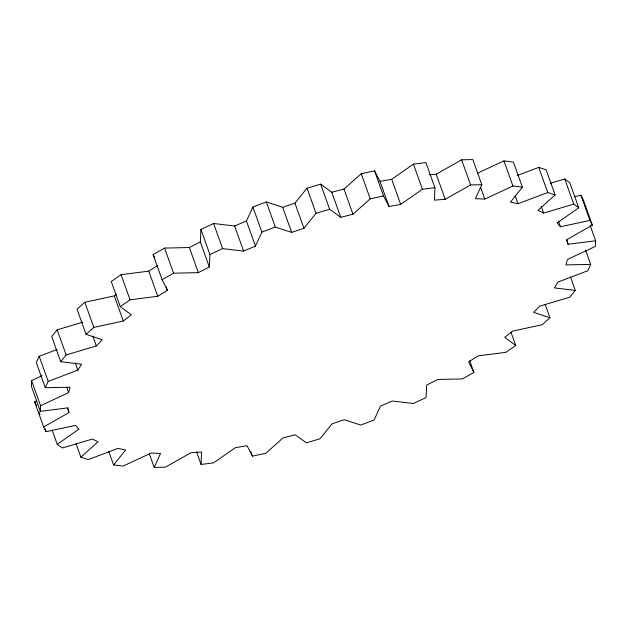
<?xml version="1.0" encoding="UTF-8"?>
<svg xmlns="http://www.w3.org/2000/svg" width="627" height="627" viewBox="0 0 627 627"><rect width="100%" height="100%" fill="white"/><g stroke="black" fill="none" stroke-linecap="round" stroke-linejoin="round"><path stroke-width="0.94" d="M469.725 360.76L473.902 372.422L462.436 378.92L437.615 379.476L426.673 385.088L426.078 397.581L413.397 403.482L392.392 401.029L380.573 405.998L374.107 419.996L360.697 425.067L344.317 419.706L332.067 423.844L319.974 438.798L306.352 442.85L295.231 434.785L283.02 437.92L265.77 453.274L252.454 456.142L247.014 445.687L235.321 447.702L213.572 462.859L201.079 464.442L201.533 451.989L190.796 452.812L165.387 467.186L154.187 467.421L149.375 453.964M157.596 265.597L148.764 271.138L121.074 274.681L111.269 281.523L120.266 306.642L130.071 299.792L157.761 296.257L167.393 290.207L162.095 279.697L173.554 273.2L198.383 272.643L209.316 267.024L200.326 241.912L200.922 229.419L213.603 223.518L234.608 225.971L246.427 221.002L252.893 207.004L266.303 201.933L282.683 207.294L294.933 203.156L307.026 188.202L320.648 184.15L331.769 192.215L343.98 189.08L361.23 173.726L374.546 170.857L379.986 181.313L391.679 179.298L413.428 164.141L425.921 162.558L434.919 187.677L434.464 200.131L445.201 199.308L470.603 184.934L481.802 184.699L472.813 159.579L461.613 159.814L436.204 174.188L429.37 174.714M42.103 375.691L31.585 380.589L31.35 386.224L40.34 411.343L67.982 407.871L68.97 412.566L43.639 426.963L46.061 431.697L75.53 425.372L78.892 429.174L57.245 444.339L52.104 429.989M40.34 411.343L40.583 405.708L31.585 380.589M590.187 225.524L595.65 240.776L595.415 246.411L567.372 259.484L565.954 264.9L590.705 264.406L585.563 250.055M209.316 267.024L209.912 254.531L200.922 229.419M40.583 405.708L68.625 392.635L70.036 387.22L45.293 387.705L36.295 362.594L39.188 356.277L57.175 349.458M154.187 467.421L160.52 453.454L151.162 453.047L123.064 466.08L113.597 464.96L108.785 451.511M481.802 184.699L475.47 198.665L484.836 199.065L512.925 186.031L522.393 187.152L513.403 162.04L503.936 160.92L477.594 173.138M45.293 387.705L48.185 381.388L39.188 356.277M590.705 264.406L587.812 270.723L558.14 281.97L554.37 287.895L575.272 290.411L570.452 276.954M209.912 254.531L222.593 248.637L243.597 251.082L255.424 246.113L261.89 232.123L275.3 227.052L291.673 232.405L303.923 228.275L316.016 213.313L329.645 209.269L340.767 217.334L352.97 214.199L370.22 198.845L383.536 195.969L388.975 206.432L400.677 204.41L422.418 189.26L434.919 187.677M48.185 381.388L77.858 370.142L81.628 364.224L60.717 361.708L51.727 336.589L57.159 329.833L82.756 322.207M113.597 464.96L125.565 450.021L117.931 448.407L88.235 459.607L80.867 457.169L76.047 443.712M522.393 187.152L510.433 202.098L518.059 203.712L547.755 192.513L555.13 194.95L537.99 210.296L543.593 213.055L573.76 204.12L578.752 207.78L557.105 222.938L560.467 226.747L589.929 220.422L592.35 225.156L567.02 239.545L568.015 244.248L595.65 240.776M60.717 361.708L66.156 354.953L96.315 345.963L102.295 339.756L86.032 334.332L77.043 309.213L84.81 302.277L114.302 295.889L116.473 294.188M575.272 290.411L569.841 297.167L539.675 306.156L533.695 312.364L549.957 317.787L542.19 324.723L512.698 331.111L504.735 337.35L515.731 345.477L505.926 352.319L478.236 355.862L468.596 361.912L473.902 372.422M80.867 457.169L98 441.823L92.396 439.065L62.238 447.991L57.245 444.339M86.032 334.332L93.807 327.396L123.3 321.008L131.262 314.762L120.266 306.642M43.639 426.963L34.65 401.844L36.335 400.888M162.095 279.697L153.098 254.578L164.564 248.08L189.385 247.524L200.326 241.912M517.165 175.536L538.765 167.393L546.133 169.831L555.13 194.95M550.138 183.335L564.762 179.008L569.755 182.661L578.752 207.78M574.285 196.729L580.939 195.303L583.361 200.037L592.35 225.156M34.65 401.844L36.664 405.794M153.098 254.578L154.728 257.815M580.939 195.303L589.929 220.422M564.762 179.008L573.76 204.12M566.408 239.765L568.015 244.248M558.539 221.362L560.467 226.747M538.765 167.393L547.755 192.513M541.352 206.777L543.593 213.055M503.936 160.92L512.925 186.031M515.167 195.64L518.059 203.712M545.137 304.33L549.957 317.787M480.658 187.402L484.836 199.065M461.613 159.814L470.603 184.934M510.911 332.02L515.731 345.477M436.204 174.188L445.201 199.308M413.428 164.141L422.418 189.26M391.679 179.298L400.677 204.41M379.986 181.313L388.975 206.432M374.546 170.857L383.536 195.969M361.23 173.726L370.22 198.845M343.98 189.08L352.97 214.199M331.769 192.215L340.767 217.334M320.648 184.15L329.645 209.269M307.026 188.202L316.016 213.313M294.933 203.156L303.923 228.275M282.683 207.294L291.673 232.405M266.303 201.933L275.3 227.052M252.893 207.004L261.89 232.123M246.427 221.002L255.424 246.113M234.608 225.971L243.597 251.082M213.603 223.518L222.593 248.637M189.385 247.524L198.383 272.643M250.847 451.659L252.454 456.142M164.564 248.08L173.554 273.2M166.108 286.617L167.393 290.207M148.764 271.138L157.761 296.257M196.58 451.879L201.079 464.442M121.074 274.681L130.071 299.792M114.302 295.889L123.3 321.008M84.81 302.277L93.807 327.396M92.78 336.096L96.315 345.963M75.287 362.97L77.858 370.142M57.159 329.833L66.156 354.953M66.697 387.251L68.625 392.635M67.363 408.083L68.97 412.566M38.999 411.963L39.963 414.651M45.105 429.009L46.061 431.697"/></g></svg>
